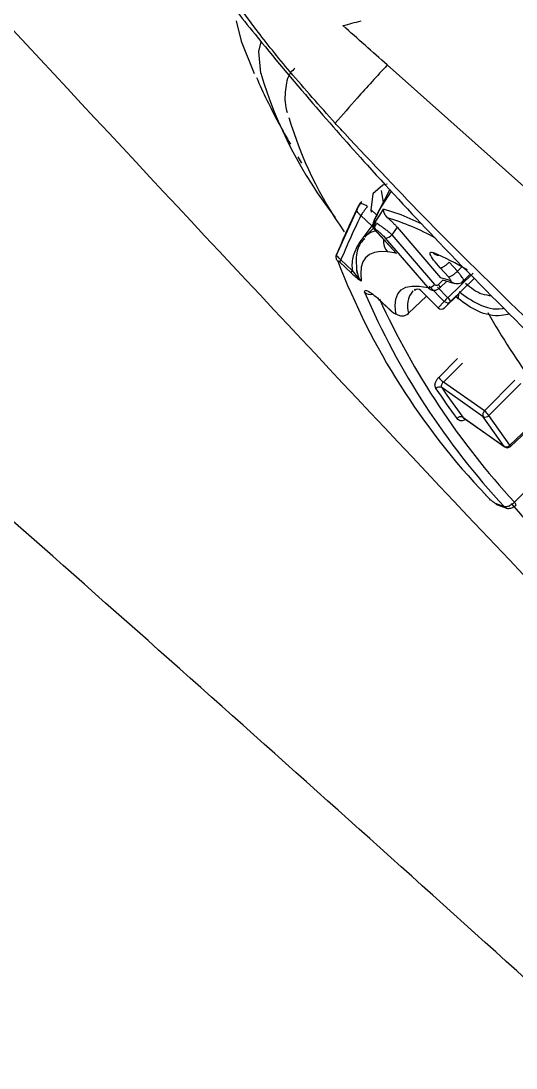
# Model space of a CAD drawing. Extents: x 400 to 501, y 484 to 634.
# Drawn here: x 483.707 to 484.35, y 586.706 to 588.067 of the extents above; entities that cross this region are included whole.
import ezdxf

# ---------------------------------------------------------------- set-up
doc = ezdxf.new("R2010")
doc.units = 0
doc.header["$MEASUREMENT"] = 0
doc.layers.add('DIM', color=3, linetype='Continuous')
doc.layers.add('GEOMETRY', color=3, linetype='Continuous', lineweight=25)

# ---------------------------------------------------------------- blocks, each defined once
blk = doc.blocks.new('2026 GRANDEE')
at = {"layer": 'GEOMETRY', "ltscale": 16}
for p, q in [((33.9514, -9.0024), (33.7583, -8.8306)), ((33.6419, -8.9501), (33.6467, -8.9584)), ((33.7617, -8.9925), (33.7409, -9.0329)), ((33.7617, -8.9925), (33.7483, -9.0188)), ((33.7483, -9.0188), (33.7636, -8.9946)), ((33.7504, -8.9938), (33.7529, -9.0096)), ((33.7247, -9.0083), (33.7232, -9.0106)), ((33.7186, -9.0188), (33.6914, -9.0793)), ((33.7445, -9.026), (33.7369, -9.0187)), ((33.738, -9.0398), (33.7239, -9.0264)), ((33.74, -9.0373), (33.738, -9.0398)), ((33.7301, -9.0532), (33.729, -9.0545)), ((33.7408, -9.0422), (33.7301, -9.0532)), ((33.7409, -9.0438), (33.7701, -9.0758)), ((33.7419, -9.0446), (33.7702, -9.0756)), ((33.7643, -9.0515), (33.8196, -9.116)), ((33.7709, -9.0414), (33.8274, -9.1072)), ((33.7557, -9.0556), (33.811, -9.1201)), ((33.6963, -9.0866), (33.7111, -9.1007)), ((33.698, -9.0838), (33.7127, -9.0979)), ((33.8493, -9.0988), (33.8386, -9.0871)), ((33.8493, -9.0988), (33.8561, -9.0922)), ((33.7182, -9.0967), (33.7204, -9.1054)), ((33.8377, -9.1061), (33.827, -9.0945)), ((33.8369, -9.1332), (33.8699, -9.1014)), ((33.8404, -9.1381), (33.8716, -9.108)), ((33.8571, -9.1111), (33.8661, -9.1024)), ((33.8322, -9.138), (33.8125, -9.1183)), ((33.8369, -9.1332), (33.8235, -9.1197)), ((33.8246, -9.1161), (33.831, -9.1099)), ((33.8271, -9.12), (33.8358, -9.1115)), ((33.8302, -9.1098), (33.8445, -9.1141)), ((33.7857, -9.1535), (33.8091, -9.1311)), ((33.8017, -9.1237), (33.8242, -9.1463)), ((33.8019, -9.1238), (33.8243, -9.1462)), ((33.802, -9.1239), (33.8019, -9.1238)), ((33.8021, -9.124), (33.802, -9.1239)), ((33.8325, -9.1463), (33.8503, -9.1291)), ((33.8475, -9.1318), (33.8505, -9.1346)), ((33.8504, -9.1343), (33.8477, -9.1317)), ((33.8504, -9.1343), (33.8505, -9.1346)), ((33.7511, -9.1389), (33.7635, -9.1507)), ((33.7518, -9.1393), (33.7634, -9.1503)), ((33.8243, -9.1462), (33.8242, -9.1463)), ((33.8243, -9.1462), (33.8322, -9.138)), ((33.8325, -9.1463), (33.8404, -9.1381)), ((33.7839, -9.155), (33.7844, -9.1546)), ((33.8251, -9.2368), (33.8496, -9.2123)), ((33.8311, -9.2429), (33.8559, -9.2182)), ((33.8845, -9.2803), (33.8311, -9.2429)), ((33.8845, -9.2803), (33.9242, -9.2406)), ((33.8829, -9.2879), (33.829, -9.25)), ((33.8904, -9.2862), (33.9318, -9.2448)), ((33.8563, -9.2886), (33.9101, -9.3265)), ((33.8571, -9.2894), (33.8563, -9.2886)), ((33.8571, -9.2894), (33.9108, -9.3272)), ((33.9101, -9.3265), (33.8829, -9.2879)), ((33.9176, -9.3248), (33.8904, -9.2862)), ((33.9176, -9.3248), (33.9573, -9.2871)), ((33.9183, -9.3266), (33.9573, -9.2896)), ((33.9372, -9.3855), (33.9234, -9.3992)), ((33.9104, -9.405), (33.8989, -9.4007)), ((33.9016, -9.4026), (33.9132, -9.4069))]:
    blk.add_line(p, q, dxfattribs=at)
at = {"layer": 'GEOMETRY', "ltscale": 16, "flags": 128}
for points in [[(33.5617, -8.7734), (33.5684, -8.7996), (33.5853, -8.8418)], [(33.5939, -8.8413), (33.5914, -8.813), (33.5943, -8.8005)], [(33.758, -8.9856), (33.7524, -8.9869), (33.7393, -8.9981), (33.7368, -9.0195), (33.7371, -9.0222)], [(33.7322, -9.0144), (33.7306, -9.0135), (33.7287, -9.0125), (33.7269, -9.0117), (33.7253, -9.0111), (33.7241, -9.0107), (33.7231, -9.0106), (33.7225, -9.0108), (33.7223, -9.0112)], [(33.7424, -9.0352), (33.7486, -9.0257), (33.7534, -9.0183)], [(33.8034, -9.0374), (33.7765, -9.0256), (33.7534, -9.0183)], [(33.738, -9.0398), (33.7396, -9.0414), (33.7404, -9.0425)], [(33.7709, -9.0414), (33.7672, -9.047), (33.7643, -9.0515)], [(33.7585, -9.0736), (33.7493, -9.0733), (33.7415, -9.0745), (33.7351, -9.0771), (33.7301, -9.0812), (33.7265, -9.0866), (33.7244, -9.0936), (33.7237, -9.1019), (33.7245, -9.1115)], [(33.7692, -9.1538), (33.7683, -9.1435), (33.7692, -9.135), (33.7718, -9.1281), (33.7762, -9.123), (33.7823, -9.1196), (33.7902, -9.118), (33.7998, -9.1181), (33.811, -9.1201)], [(33.8271, -9.12), (33.827, -9.1202), (33.8269, -9.1204), (33.8265, -9.1204)], [(33.7937, -9.1237), (33.7944, -9.1224), (33.7948, -9.1218)], [(33.7634, -9.1503), (33.7635, -9.1507), (33.7639, -9.1507), (33.7641, -9.1507)], [(33.9176, -9.3248), (33.918, -9.3255), (33.9183, -9.326), (33.9184, -9.3264), (33.9183, -9.3266), (33.9183, -9.3266)], [(33.9101, -9.3265), (33.9107, -9.327), (33.9108, -9.3272)]]:
    blk.add_lwpolyline(points, dxfattribs=at)
at = {"layer": 'GEOMETRY', "ltscale": 16}
for centre, radius, start, end in [((34.1442, -8.6762), 0.5746, 196.7043, 217.8708), ((34.1238, -8.7521), 0.5147, 196.5607, 215.0179), ((33.748, -9.0393), 0.00809, 147.3394, 221.3462), ((33.7419, -9.0336), 0.00134, 107.9437, 179.6931), ((33.7115, -9.1643), 0.1328, 76.5227, 77.0861), ((33.7493, -9.0396), 0.0081, 147.2835, 221.2318), ((33.6603, -9.3464), 0.3321, 61.1082, 72.7891), ((33.7476, -9.0712), 0.0251, 99.9326, 134.3143), ((33.7126, -9.1727), 0.1314, 76.5227, 77.0861), ((33.7559, -9.045), 0.0106, 268.744, 322.301), ((33.7732, -9.0601), 0.02, 172.5993, 222.5391), ((33.7481, -9.1692), 0.0962, 76.7438, 83.808), ((33.6275, -9.5072), 0.4726, 60.2051, 66.285), ((33.825, -9.0681), 0.00977, 220.5462, 271.671), ((34.5515, -8.7561), 0.9187, 201.0175, 223.5986), ((33.7041, -9.0894), 0.0083, 137.5966, 160.3156), ((33.7882, -9.2567), 0.1545, 70.3298, 75.3139), ((33.8112, -9.1095), 0.0106, 268.7439, 322.3009), ((33.8178, -9.123), 0.0097, 17.547, 45.3685), ((33.8479, -9.1045), 0.0102, 221.1443, 259.1273), ((34.6243, -8.7412), 0.9748, 203.2574, 222.917), ((33.7366, -9.1171), 0.0119, 228.7668, 282.0348), ((33.8163, -9.1443), 0.0319, 141.2694, 196.7973), ((33.7977, -9.128), 0.00593, 45.3175, 133.5111), ((34.3131, -9.611), 0.6746, 134.8995, 135.4719), ((33.8305, -9.1414), 0.0105, 18.517, 51.9233), ((33.8845, -9.1335), 0.034, 171.8716, 181.373), ((33.8284, -9.1421), 0.00591, 225.0368, 313.9777), ((33.8285, -9.1421), 0.00587, 224.6188, 313.5427), ((33.8364, -9.1338), 0.00587, 224.6188, 313.5427), ((33.851, -9.2172), 0.0325, 217.0677, 232.3235), ((33.8261, -9.2556), 0.00629, 62.6575, 138.785), ((34.9885, -8.4568), 1.412, 214.2529, 216.1875), ((34.9856, -8.4624), 1.3993, 214.2529, 216.1874), ((33.8886, -9.2851), 0.00633, 130.702, 205.4309), ((33.8644, -9.3064), 0.0329, 37.7507, 52.3229), ((33.8538, -9.2945), 0.00641, 67.3704, 139.9645), ((33.8856, -9.2821), 0.00634, 244.9126, 319.3852), ((33.9128, -9.3207), 0.00634, 244.9126, 319.3852), ((33.9142, -9.3223), 0.00591, 234.9228, 313.5642), ((33.887, -9.388), 0.00183, 196.2029, 243.2021), ((33.904, -9.3963), 0.00679, 221.0857, 249.7385), ((33.9155, -9.4005), 0.00675, 221.0237, 264.1363)]:
    blk.add_arc(centre, radius, start, end, dxfattribs=at)
at = {"layer": 'GEOMETRY', "ltscale": 256}
for centre, radius, start, end in [((34.6679, -8.715), 1.0111, 204.5253, 222.583), ((34.8367, -8.6086), 1.0929, 209.845, 221.6047), ((36.907, -6.8539), 3.9258, 220.4459, 227.236), ((33.9193, -9.404), 0.00631, 10.0439, 50.0227)]:
    blk.add_arc(centre, radius, start, end, dxfattribs=at)
at = {"layer": 'GEOMETRY', "ltscale": 16}
for points, knots in [([(31.4118, -9.1665), (31.7417, -8.9757), (32.4015, -8.5942), (33.0798, -8.2471), (33.4188, -8.0736)], [0, 0, 0, 0, 0.500168, 1, 1, 1, 1]), ([(33.1112, -8.6122), (33.301, -8.8166), (33.6802, -9.2249), (34.2607, -9.8374), (34.8462, -10.4484), (35.4368, -11.0578), (36.0312, -11.6653), (36.6288, -12.2707), (37.2294, -12.8738), (37.8326, -13.4744), (38.4383, -14.0724), (39.0461, -14.6672), (39.6559, -15.2581), (40.2672, -15.8439), (40.8801, -16.4248), (41.2887, -16.8043), (41.4933, -16.9943)], [0, 0, 0, 0, 0.071643, 0.14309, 0.214489, 0.285889, 0.357236, 0.428542, 0.499851, 0.571188, 0.642541, 0.713932, 0.785365, 0.856798, 0.928296, 1, 1, 1, 1]), ([(33.4705, -8.6116), (33.4716, -8.6148), (33.4742, -8.6225), (33.4796, -8.6357), (33.4877, -8.6523), (33.4998, -8.6734), (33.5155, -8.6977), (33.5429, -8.7364), (33.5906, -8.7965), (33.6579, -8.8772), (33.7384, -8.9683), (33.8336, -9.071), (33.9065, -9.1439), (33.9473, -9.1847)], [0, 0, 0, 0, 0.0156879, 0.0369341, 0.0811041, 0.1227729, 0.1714308, 0.2282622, 0.3415321, 0.4901395, 0.6217491, 0.7881929, 1, 1, 1, 1]), ([(33.6907, -8.9064), (33.6706, -8.8839), (33.6331, -8.8419), (33.5874, -8.7851), (33.5547, -8.7391), (33.5345, -8.7034), (33.5255, -8.6768), (33.5262, -8.6507), (33.5422, -8.6434), (33.5531, -8.6384)], [0, 0, 0, 0, 0.146336, 0.274476, 0.391484, 0.504322, 0.618702, 0.738433, 1, 1, 1, 1]), ([(33.7006, -8.7794), (33.7045, -8.7784), (33.7123, -8.7764), (33.7203, -8.7742), (33.7243, -8.7731)], [0, 0, 0, 0, 0.501851, 1, 1, 1, 1]), ([(33.7583, -8.8306), (33.7486, -8.8221), (33.7294, -8.805), (33.7102, -8.788), (33.7006, -8.7794)], [0, 0, 0, 0, 0.499997, 1, 1, 1, 1]), ([(33.6383, -8.8348), (33.6363, -8.8366), (33.6284, -8.8439), (33.6254, -8.864), (33.6245, -8.8803), (33.6277, -8.8914), (33.628, -8.8923)], [0, 0, 0, 0, 0.137426, 0.534798, 0.965537, 1, 1, 1, 1]), ([(33.7583, -8.8306), (33.745, -8.8451), (33.7212, -8.8708), (33.7, -8.8955), (33.6907, -8.9064)], [0, 0, 0, 0, 0.560571, 1, 1, 1, 1]), ([(33.5881, -8.8468), (33.5972, -8.8666), (33.611, -8.8966), (33.6271, -8.9242), (33.6325, -8.9335)], [0, 0, 0, 0, 0.663215, 1, 1, 1, 1]), ([(33.703, -8.9199), (33.7007, -8.9174), (33.6965, -8.9129), (33.6924, -8.9084), (33.6907, -8.9064)], [0, 0, 0, 0, 0.563543, 1, 1, 1, 1]), ([(33.9535, -9.174), (33.9057, -9.1277), (33.8197, -9.0443), (33.7389, -8.9582), (33.703, -8.9199)], [0, 0, 0, 0, 0.554846, 1, 1, 1, 1]), ([(38.8374, -14.8197), (38.8022, -14.782), (38.4988, -14.4574), (37.9155, -13.8556), (37.0879, -13.0154), (36.2484, -12.1872), (35.3987, -11.37), (34.5384, -10.5651), (33.6682, -9.7712), (33.08, -9.2542), (32.7855, -8.9953)], [0, 0, 0, 0, 0.0184337, 0.1586189, 0.298737, 0.4387906, 0.5788851, 0.7191168, 0.8593695, 1, 1, 1, 1]), ([(33.7233, -9.0106), (33.7229, -9.0113), (33.722, -9.0127), (33.7207, -9.015), (33.7196, -9.0172), (33.7189, -9.0185), (33.7186, -9.0192)], [0, 0, 0, 0, 0.248567, 0.497761, 0.748099, 1, 1, 1, 1]), ([(33.7223, -9.0112), (33.7217, -9.0122), (33.7206, -9.014), (33.7198, -9.0157), (33.7194, -9.0164)], [0, 0, 0, 0, 0.559938, 1, 1, 1, 1]), ([(33.7194, -9.0164), (33.7142, -9.0275), (33.7049, -9.0472), (33.6964, -9.0675), (33.6927, -9.0763)], [0, 0, 0, 0, 0.561954, 1, 1, 1, 1]), ([(33.7239, -9.0264), (33.7229, -9.0256), (33.7208, -9.0239), (33.7189, -9.0211), (33.7183, -9.0184), (33.7191, -9.0171), (33.7194, -9.0164)], [0, 0, 0, 0, 0.2400826, 0.4974735, 0.7562521, 1, 1, 1, 1]), ([(33.7483, -9.0188), (33.747, -9.0213), (33.7448, -9.0258), (33.7425, -9.0303), (33.7415, -9.0323)], [0, 0, 0, 0, 0.560808, 1, 1, 1, 1]), ([(33.7586, -9.0292), (33.7579, -9.0285), (33.7565, -9.0272), (33.7555, -9.0254), (33.7547, -9.024), (33.7536, -9.0217), (33.7535, -9.0198), (33.7534, -9.0183)], [0, 0, 0, 0, 0.186524, 0.359645, 0.427811, 0.557385, 1, 1, 1, 1]), ([(33.7239, -9.0264), (33.7188, -9.037), (33.7098, -9.0559), (33.7016, -9.0753), (33.698, -9.0838)], [0, 0, 0, 0, 0.56193, 1, 1, 1, 1]), ([(33.738, -9.0398), (33.7346, -9.0444), (33.7286, -9.0524), (33.7227, -9.0607), (33.7202, -9.0643)], [0, 0, 0, 0, 0.560001, 1, 1, 1, 1]), ([(33.7406, -9.0335), (33.7404, -9.0343), (33.7399, -9.0361), (33.74, -9.0392), (33.7404, -9.0416), (33.741, -9.0427), (33.7412, -9.0431)], [0, 0, 0, 0, 0.268602, 0.561987, 0.87127, 1, 1, 1, 1]), ([(33.7415, -9.0323), (33.7413, -9.0327), (33.741, -9.0334), (33.7408, -9.0343), (33.7409, -9.0348), (33.7411, -9.0349), (33.7412, -9.0349)], [0, 0, 0, 0, 0.279883, 0.570836, 0.793537, 1, 1, 1, 1]), ([(33.7438, -9.0377), (33.7431, -9.0388), (33.7419, -9.0407), (33.7411, -9.0428), (33.7411, -9.0442), (33.7416, -9.0445), (33.7419, -9.0446)], [0, 0, 0, 0, 0.303946, 0.534904, 0.759942, 1, 1, 1, 1]), ([(33.7424, -9.0352), (33.7431, -9.0355), (33.7447, -9.0362), (33.7483, -9.0387), (33.7525, -9.0417), (33.7565, -9.0448), (33.7606, -9.0481), (33.7631, -9.0504), (33.7643, -9.0515)], [0, 0, 0, 0, 0.163256, 0.392846, 0.532479, 0.684195, 0.842306, 1, 1, 1, 1]), ([(33.7586, -9.0292), (33.7596, -9.0301), (33.7617, -9.0319), (33.7649, -9.035), (33.7681, -9.0382), (33.7699, -9.0403), (33.7709, -9.0414)], [0, 0, 0, 0, 0.2475943, 0.4990695, 0.7480877, 1, 1, 1, 1]), ([(33.7432, -9.0449), (33.7434, -9.045), (33.744, -9.0452), (33.7454, -9.046), (33.7471, -9.0473), (33.7492, -9.049), (33.7514, -9.051), (33.7537, -9.0533), (33.755, -9.0549), (33.7557, -9.0556)], [0, 0, 0, 0, 0.113284, 0.24233, 0.394972, 0.529531, 0.680951, 0.841517, 1, 1, 1, 1]), ([(33.7202, -9.0643), (33.7176, -9.0697), (33.7137, -9.0776), (33.712, -9.0895), (33.7125, -9.0953), (33.7127, -9.0979)], [0, 0, 0, 0, 0.531726, 0.789699, 1, 1, 1, 1]), ([(33.7289, -9.0565), (33.727, -9.0584), (33.7196, -9.0655), (33.7171, -9.0819), (33.7183, -9.0953), (33.7188, -9.1013)], [0, 0, 0, 0, 0.167779, 0.628683, 1, 1, 1, 1]), ([(33.6922, -9.0776), (33.692, -9.078), (33.6914, -9.0794), (33.6915, -9.0816), (33.6924, -9.084), (33.6934, -9.0851), (33.6939, -9.0856)], [0, 0, 0, 0, 0.160106, 0.493725, 0.754008, 1, 1, 1, 1]), ([(33.6921, -9.0771), (33.692, -9.0775), (33.6916, -9.0783), (33.6914, -9.0798), (33.6916, -9.0809), (33.6916, -9.0815)], [0, 0, 0, 0, 0.277677, 0.643833, 1, 1, 1, 1]), ([(33.6927, -9.0763), (33.6924, -9.0765), (33.692, -9.0768), (33.6921, -9.0779), (33.693, -9.0792), (33.6949, -9.0814), (33.6969, -9.083), (33.698, -9.0838)], [0, 0, 0, 0, 0.186281, 0.344628, 0.550354, 0.764241, 1, 1, 1, 1]), ([(33.6931, -9.0754), (33.6928, -9.0758), (33.6924, -9.0762), (33.6922, -9.0768), (33.6922, -9.0768)], [0, 0, 0, 0, 0.927451, 1, 1, 1, 1]), ([(33.827, -9.0945), (33.8239, -9.0909), (33.8177, -9.0837), (33.8137, -9.0767), (33.8136, -9.0734), (33.8162, -9.0741), (33.8175, -9.0745)], [0, 0, 0, 0, 0.280954, 0.558628, 0.778026, 1, 1, 1, 1]), ([(33.6939, -9.0856), (33.6939, -9.0855), (33.6939, -9.0852), (33.6943, -9.0852), (33.6948, -9.0854), (33.6952, -9.0857), (33.6957, -9.0861), (33.696, -9.0864), (33.6962, -9.0865), (33.6963, -9.0866), (33.6963, -9.0866)], [0, 0, 0, 0, 0.2775561, 0.5362296, 0.6572988, 0.7732342, 0.8997391, 0.9556435, 0.9804261, 1, 1, 1, 1]), ([(33.827, -9.0945), (33.8277, -9.0944), (33.829, -9.0944), (33.8323, -9.0924), (33.8358, -9.0898), (33.8377, -9.088), (33.8386, -9.0871)], [0, 0, 0, 0, 0.2704852, 0.5623783, 0.7895199, 1, 1, 1, 1]), ([(33.7111, -9.1007), (33.7129, -9.1024), (33.7163, -9.1055), (33.7203, -9.1087), (33.7229, -9.1106), (33.724, -9.1112), (33.7245, -9.1115)], [0, 0, 0, 0, 0.37347, 0.667803, 0.85282, 1, 1, 1, 1]), ([(33.7127, -9.0979), (33.7149, -9.1009), (33.7187, -9.1061), (33.7228, -9.1099), (33.7245, -9.1115)], [0, 0, 0, 0, 0.573747, 1, 1, 1, 1]), ([(33.7204, -9.1054), (33.7209, -9.1066), (33.722, -9.1088), (33.7237, -9.1107), (33.7245, -9.1115)], [0, 0, 0, 0, 0.533176, 1, 1, 1, 1]), ([(33.8402, -9.1112), (33.8405, -9.1112), (33.8412, -9.1113), (33.8407, -9.11), (33.8394, -9.1082), (33.8382, -9.1068), (33.8377, -9.1061)], [0, 0, 0, 0, 0.279273, 0.560596, 0.781985, 1, 1, 1, 1]), ([(33.8556, -9.1115), (33.8561, -9.1116), (33.8569, -9.1118), (33.8575, -9.1114), (33.8575, -9.1105), (33.8569, -9.1089), (33.8557, -9.1069), (33.854, -9.1045), (33.8518, -9.1017), (33.8501, -9.0998), (33.8493, -9.0988)], [0, 0, 0, 0, 0.124609, 0.249297, 0.374133, 0.499079, 0.624137, 0.749304, 0.874556, 1, 1, 1, 1]), ([(33.811, -9.1201), (33.8119, -9.1209), (33.8135, -9.1224), (33.8162, -9.1234), (33.8182, -9.1236), (33.8204, -9.1236), (33.8233, -9.1229), (33.8254, -9.1213), (33.8265, -9.1204)], [0, 0, 0, 0, 0.214725, 0.380362, 0.496669, 0.563477, 0.763408, 1, 1, 1, 1]), ([(33.8196, -9.116), (33.82, -9.1163), (33.8208, -9.117), (33.8223, -9.1172), (33.8236, -9.1169), (33.8243, -9.1163), (33.8246, -9.1161)], [0, 0, 0, 0, 0.280612, 0.571051, 0.792338, 1, 1, 1, 1]), ([(33.8457, -9.1145), (33.8469, -9.1147), (33.8493, -9.1151), (33.8527, -9.1144), (33.8556, -9.113), (33.8569, -9.1113), (33.8576, -9.1105)], [0, 0, 0, 0, 0.24169, 0.493657, 0.748695, 1, 1, 1, 1]), ([(33.8943, -9.131), (33.89, -9.1304), (33.8769, -9.1289), (33.8667, -9.1204), (33.8598, -9.1147)], [0, 0, 0, 0, 0.328834, 1, 1, 1, 1]), ([(33.7287, -9.1261), (33.7288, -9.1249), (33.7289, -9.1226), (33.7351, -9.1255), (33.7431, -9.1314), (33.7489, -9.1366), (33.7518, -9.1393)], [0, 0, 0, 0, 0.281072, 0.558491, 0.778266, 1, 1, 1, 1]), ([(33.9172, -9.1542), (33.9136, -9.1551), (33.9001, -9.1584), (33.875, -9.1526), (33.8586, -9.1404), (33.8504, -9.1343)], [0, 0, 0, 0, 0.1513351, 0.5756467, 1, 1, 1, 1]), ([(33.8515, -9.1253), (33.8597, -9.1313), (33.876, -9.1433), (33.8983, -9.1494), (33.9091, -9.147), (33.9099, -9.1469)], [0, 0, 0, 0, 0.480802, 0.961557, 1, 1, 1, 1]), ([(33.7634, -9.1503), (33.7643, -9.1511), (33.7661, -9.1527), (33.768, -9.154), (33.7691, -9.1544), (33.7692, -9.154), (33.7692, -9.1538)], [0, 0, 0, 0, 0.279218, 0.560803, 0.78229, 1, 1, 1, 1]), ([(33.7841, -9.1545), (33.7844, -9.1546), (33.7851, -9.1548), (33.7857, -9.1545), (33.7857, -9.1538), (33.7857, -9.1535)], [0, 0, 0, 0, 0.221754, 0.610569, 1, 1, 1, 1]), ([(33.8214, -9.2515), (33.8209, -9.2504), (33.8199, -9.2481), (33.8206, -9.2438), (33.8224, -9.2398), (33.8242, -9.2378), (33.8251, -9.2368)], [0, 0, 0, 0, 0.273524, 0.558533, 0.784057, 1, 1, 1, 1]), ([(33.829, -9.25), (33.8288, -9.2495), (33.8284, -9.2484), (33.8288, -9.2463), (33.8298, -9.2444), (33.8307, -9.2434), (33.8311, -9.2429)], [0, 0, 0, 0, 0.2726214, 0.5576796, 0.7836235, 1, 1, 1, 1]), ([(33.8601, -9.2915), (33.8595, -9.2919), (33.8579, -9.2927), (33.8555, -9.2933), (33.853, -9.2932), (33.8507, -9.2923), (33.8495, -9.2911), (33.8489, -9.2904)], [0, 0, 0, 0, 0.149491, 0.364444, 0.555548, 0.767119, 1, 1, 1, 1]), ([(33.8989, -9.4007), (33.8984, -9.4005), (33.8975, -9.4001), (33.8957, -9.3988), (33.8936, -9.3972), (33.8915, -9.3953), (33.8895, -9.3933), (33.8876, -9.3913), (33.8866, -9.3902), (33.8862, -9.3897)], [0, 0, 0, 0, 0.158156, 0.318394, 0.46963, 0.604217, 0.75712, 0.886501, 1, 1, 1, 1]), ([(33.8984, -9.4005), (33.8987, -9.4007), (33.899, -9.401), (33.8993, -9.4011), (33.8994, -9.4012)], [0, 0, 0, 0, 0.684451, 1, 1, 1, 1]), ([(33.9234, -9.3992), (33.9223, -9.4002), (33.9203, -9.4019), (33.9177, -9.4035), (33.9159, -9.4044), (33.9142, -9.405), (33.9121, -9.4054), (33.911, -9.4051), (33.9104, -9.405)], [0, 0, 0, 0, 0.237734, 0.433923, 0.504543, 0.622544, 0.78777, 1, 1, 1, 1]), ([(33.9129, -9.4068), (33.9134, -9.4069), (33.9144, -9.4072), (33.9162, -9.4072), (33.918, -9.4069), (33.9199, -9.4064), (33.9217, -9.4056), (33.9233, -9.4047), (33.9246, -9.4038), (33.9253, -9.4032), (33.9256, -9.4029)], [0, 0, 0, 0, 0.145241, 0.286183, 0.421965, 0.551864, 0.675142, 0.791232, 0.89961, 1, 1, 1, 1]), ([(39.5251, -15.4518), (39.298, -15.2418), (38.7513, -14.7364), (37.8656, -13.9502), (36.8722, -13.0923), (35.8636, -12.2493), (34.8415, -11.4221), (33.8077, -10.6101), (33.1093, -10.0836), (32.76, -9.8203)], [0, 0, 0, 0, 0.105959, 0.254966, 0.403973, 0.55298, 0.701986, 0.850993, 1, 1, 1, 1])]:
    blk.add_open_spline(points, degree=3, knots=knots, dxfattribs=at)
for points in [[(33.7326, -9.0146), (33.7318, -9.0156), (33.7301, -9.0176), (33.7278, -9.0206), (33.7257, -9.0236), (33.7245, -9.0254), (33.7239, -9.0264)], [(33.7127, -9.0979), (33.7125, -9.0982), (33.712, -9.0988), (33.7115, -9.0996), (33.7112, -9.1003), (33.7111, -9.1006), (33.7111, -9.1007)], [(33.8377, -9.1061), (33.8382, -9.1061), (33.8394, -9.1061), (33.8424, -9.1044), (33.8459, -9.1019), (33.8481, -9.0998), (33.8493, -9.0988)], [(33.7692, -9.1538), (33.7704, -9.1547), (33.7729, -9.1564), (33.7775, -9.1571), (33.7821, -9.1563), (33.7845, -9.1544), (33.7857, -9.1535)]]:
    blk.add_open_spline(points, degree=3, dxfattribs=at)

msp = doc.modelspace()

# ---------------------------------------------------------------- block references
at = {"layer": 'DIM'}
msp.add_blockref('2026 GRANDEE', (450.4248, 596.8403), dxfattribs=at)

doc.saveas('drawing.dxf')
